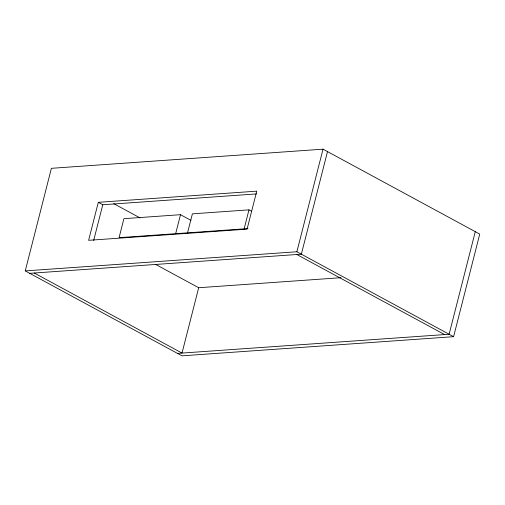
<?xml version="1.0" encoding="UTF-8"?>
<svg xmlns="http://www.w3.org/2000/svg" width="505" height="505" viewBox="0 0 505 505"><rect width="100%" height="100%" fill="white"/><g stroke="black" fill="none" stroke-linecap="round" stroke-linejoin="round"><path stroke-width="0.76" d="M25.25 270.907L51.396 168.316L323.023 149.171L479.75 234.093L453.604 336.683L181.977 355.829L25.25 270.907L296.877 251.761L453.604 336.683M98.305 202.322L88.621 240.317L247.065 229.15L256.755 191.155L98.305 202.322L102.78 204.752L256.521 193.914M93.677 240.468L102.78 204.752M175.658 233.682L180.5 214.688L190.909 220.325M187.544 232.849L192.386 213.849L248.971 209.859L251.749 211.361M340.97 277.7L198.68 287.73L182.021 353.083L34.258 273.009M244.13 228.86L248.971 209.859M296.877 251.761L323.023 149.171M327.505 151.601L301.352 254.185L29.726 273.331M475.274 231.669L449.122 334.26L177.495 353.399M180.5 214.688L123.914 218.671L119.073 237.672L248.024 228.582M296.826 254.507L444.596 334.575M113.751 203.654L140.055 217.907M155.673 264.424L198.68 287.73"/></g></svg>
